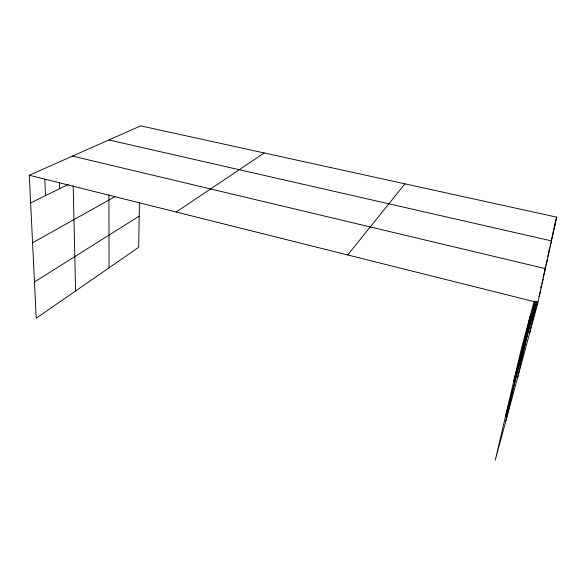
<?xml version="1.0" encoding="UTF-8"?>
<svg xmlns="http://www.w3.org/2000/svg" width="586" height="586" viewBox="0 0 586 586"><rect width="100%" height="100%" fill="white"/><g stroke="black" fill="none" stroke-linecap="round" stroke-linejoin="round"><path stroke-width="0.88" d="M139.424 202.236L138.677 247.314L36.222 318.213L29.3 175.251L140.691 125.858L556.7 217.15L537.919 302.574L495.243 460.142L521.101 349.879L534.058 301.556M529.539 333.507L536.608 301.885M517.563 377.728L535.047 301.065M505.923 420.719L530.154 316.11M554.092 226.855L556.7 217.15M552.942 232.503L555.045 224.672M551.228 240.304L553.309 232.576M513.797 381.017L535.077 301.9M548.892 250.53L549.595 247.9M550.064 246.149L551.477 240.89L108.85 139.973M547.69 256.58L549.558 249.651M544.753 269.172L545.441 266.601M545.903 264.887L547.522 258.88M505.381 416.917L536.402 301.922M543.017 277.398L545.383 268.637L72.517 156.088M535.055 308.829L536.937 301.871M540.695 287.968L541.398 285.36M541.867 283.617L543.039 279.273M532.381 320.798L537.523 301.79M538.922 296.611L540.556 290.568M347.725 254.961L404.919 183.843M176.21 212.029L264.213 152.961M34.464 281.961L139.19 216.153M32.574 242.809L115.054 196.603M30.64 202.917L68.357 184.4M29.3 175.251L537.919 302.574M44.866 179.375L45.503 195.621M59.442 182.275L59.64 188.677M73.191 185.681L75.587 290.971M108.937 194.75L109.055 267.809"/></g></svg>
